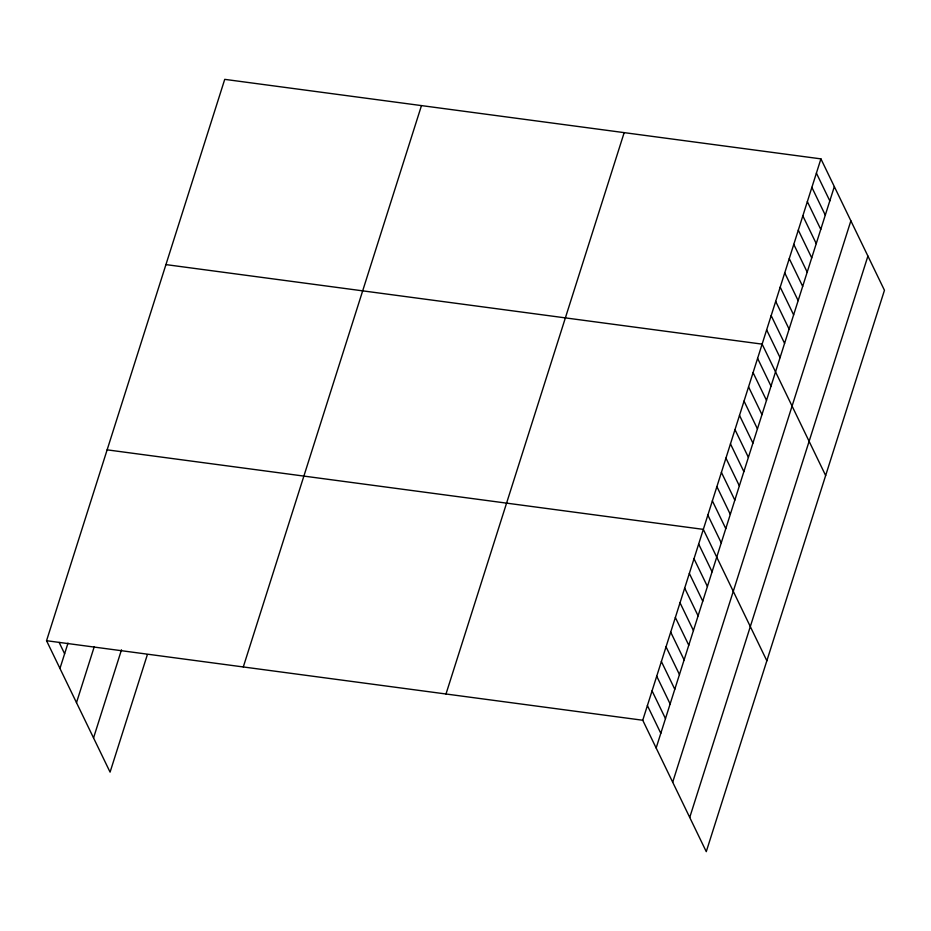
<?xml version="1.0" encoding="UTF-8"?>
<svg xmlns="http://www.w3.org/2000/svg" width="931" height="931" viewBox="0 0 931 931"><rect width="100%" height="100%" fill="white"/><g stroke="black" fill="none" stroke-linecap="round" stroke-linejoin="round"><path stroke-width="1.4" d="M147.354 654.668L110.079 772.125L46.55 640.714L224.732 79.356L820.921 158.875L884.45 290.286L706.268 851.644L642.739 720.245L820.921 158.875M59.956 668.458L68.01 643.1M76.493 702.661L94.287 646.603M93.542 737.911L121.496 649.826M243.294 666.957L421.475 105.599M445.996 693.991L624.177 132.633M656.157 747.977L834.339 186.619M672.694 782.191L850.876 220.833M689.731 817.441L867.913 256.072M165.927 264.602L762.128 344.133L825.646 475.532M107.135 449.848L703.324 529.378L766.853 660.789M46.55 640.714L642.739 720.245M816.406 173.131L829.812 200.875M811.879 187.375L825.285 215.119M807.352 201.631L820.77 229.375M802.836 215.876L816.243 243.619M798.309 230.132L811.716 257.864M793.782 244.376L807.2 272.12M789.267 258.632L802.673 286.364M784.74 272.876L798.146 300.62M780.213 287.132L793.631 314.864M775.698 301.376L789.104 329.12M771.171 315.632L784.577 343.364M766.644 329.877L780.062 357.62M757.601 358.377L771.008 386.121M753.074 372.633L766.492 400.365M748.559 386.877L761.965 414.621M744.032 401.121L757.438 428.865M739.505 415.377L752.923 443.121M734.99 429.622L748.396 457.365M730.463 443.878L743.869 471.621M725.936 458.122L739.354 485.866M721.42 472.378L734.827 500.122M716.893 486.622L730.3 514.366M712.366 500.878L725.784 528.622M707.851 515.122L721.257 542.866M698.669 544.053L712.075 571.797M694.002 558.74L707.42 586.483M689.347 573.426L702.754 601.158M684.681 588.101L698.099 615.845M680.026 602.788L693.432 630.531M675.359 617.462L688.777 645.206M670.704 632.149L684.11 659.893M666.037 646.836L679.455 674.568M661.382 661.51L674.789 689.254M656.727 676.197L670.134 703.941M652.061 690.872L665.479 718.616M647.406 705.558L660.812 733.302M59.13 642.425L64.623 653.771"/></g></svg>
